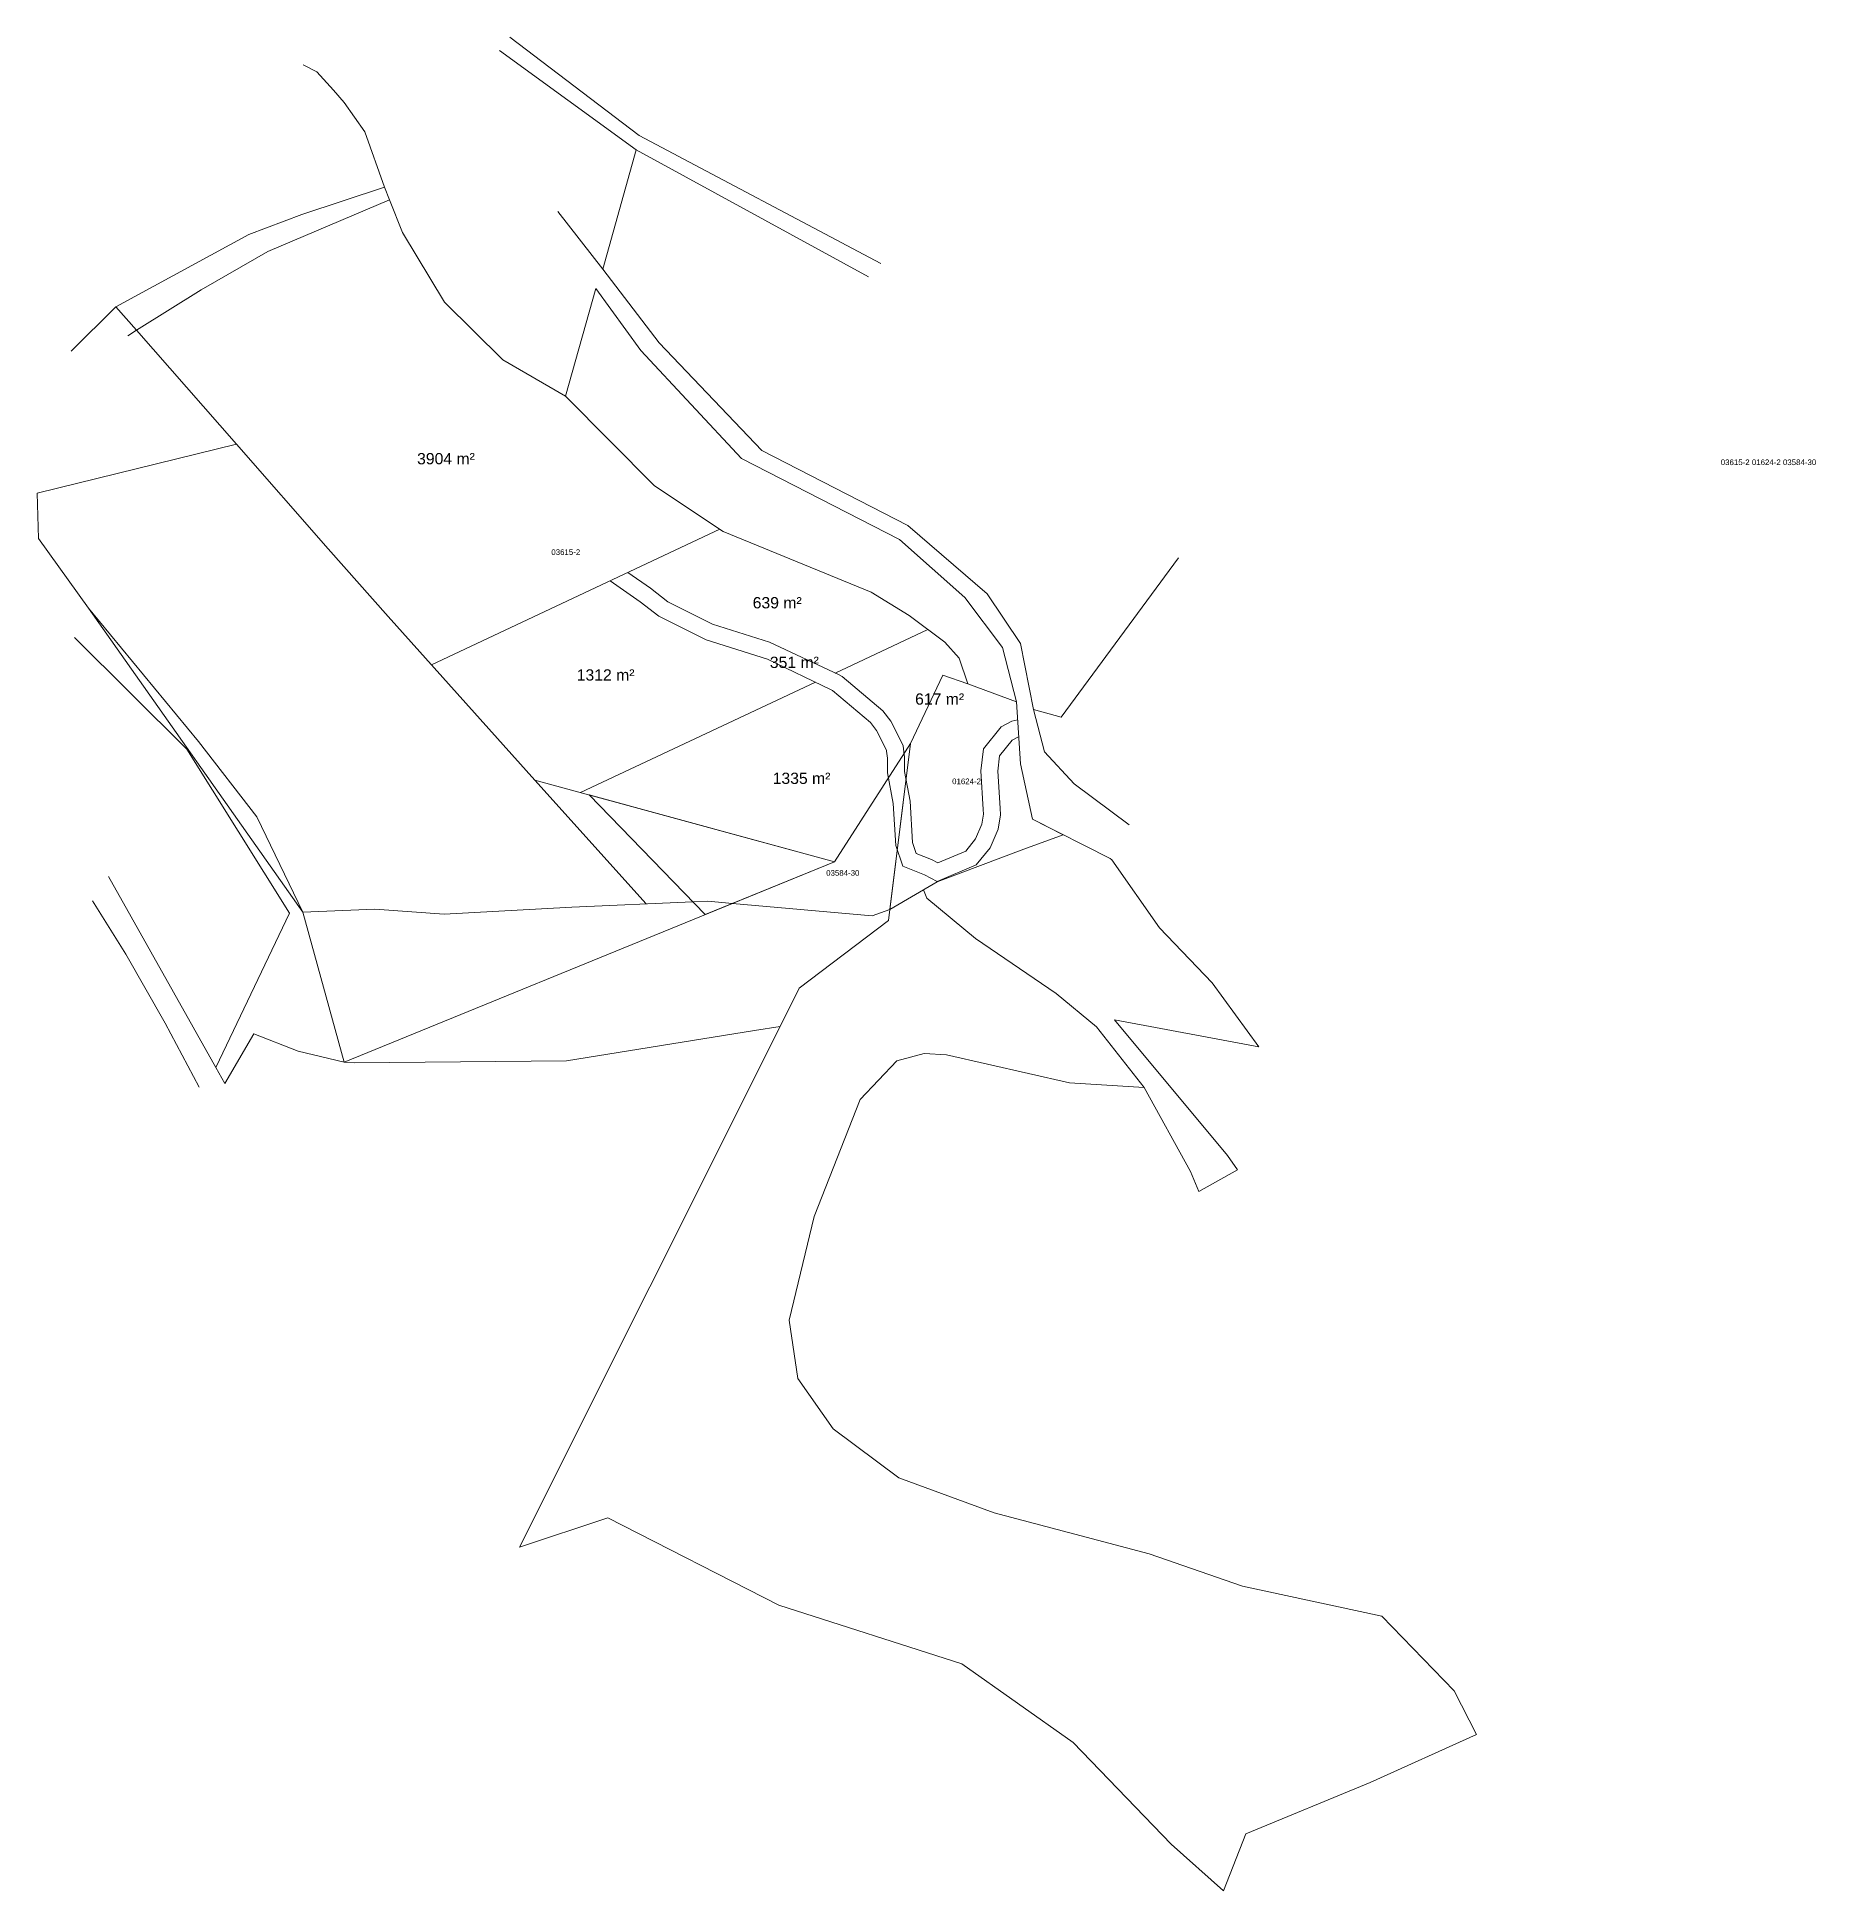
# Model space of a CAD drawing. Header units: metres. Extents: x 7500125 to 7500440, y 4691178 to 4691507.
import ezdxf

# ---------------------------------------------------------------- set-up
doc = ezdxf.new("R2010")
doc.units = ezdxf.units.M
for name, color, linetype, lineweight in [('Ndarjet', 1, 'Continuous', 0), ('Nr Parceles Baze', 7, 'Continuous', 0), ('Nr-Ri', 1, 'Continuous', 0), ('Parc-Kojshi', 251, 'Continuous', 0), ('Parc-Re', 1, 'Continuous', 0), ('Parcela Baze', 7, 'Continuous', 0), ('valoni', 6, 'Continuous', 0)]:
    doc.layers.add(name, color=color, linetype=linetype, lineweight=lineweight)
doc.styles.get("Standard").update_dxf_attribs({"font": 'arial.ttf'})

msp = doc.modelspace()

# ---------------------------------------------------------------- linework, layer by layer
at = {"layer": 'Ndarjet', "flags": 128}
for points in [[(7500194.95, 4691395.21), (7500246.13, 4691419.25)], [(7500298.93, 4691385.46), (7500297.87, 4691385.19), (7500295.99, 4691384.22), (7500292.84, 4691380.28), (7500292.39, 4691376.41), (7500292.79, 4691369.55), (7500292.86, 4691368.7), (7500292.59, 4691366.91), (7500291.44, 4691364.31), (7500289.71, 4691362.17), (7500284.79, 4691360.05), (7500283.63, 4691360.66), (7500280.94, 4691361.74), (7500280.27, 4691363.71), (7500279.83, 4691370.99), (7500278.83, 4691376.29), (7500278.86, 4691378.86), (7500278.65, 4691380.25), (7500278.59, 4691380.91), (7500276.43, 4691385.18), (7500275, 4691387.03), (7500267.8, 4691393.12), (7500267.24, 4691393.43), (7500254.9, 4691399.21), (7500244.78, 4691402.42), (7500236.87, 4691406.39), (7500233.78, 4691408.8), (7500229.8, 4691411.58)], [(7500226.67, 4691410.11), (7500232, 4691406.38), (7500235.26, 4691403.84), (7500243.65, 4691399.63), (7500254.54, 4691396.18), (7500265.85, 4691390.76), (7500266.1, 4691390.63), (7500272.82, 4691384.95), (7500273.89, 4691383.57), (7500275.66, 4691380.07), (7500275.67, 4691379.89), (7500275.86, 4691378.66), (7500275.83, 4691376.03), (7500276.85, 4691370.62), (7500277.3, 4691363.13), (7500278.55, 4691359.46), (7500282.37, 4691357.94), (7500284.66, 4691356.78), (7500291.57, 4691359.71), (7500294.02, 4691362.73), (7500295.49, 4691366.06), (7500295.88, 4691368.58), (7500295.79, 4691369.75), (7500295.4, 4691376.33), (7500295.72, 4691379.08), (7500297.93, 4691381.85), (7500298.94, 4691382.37), (7500299.12, 4691382.41)], [(7500266.56, 4691393.74), (7500283.01, 4691401.47)], [(7500221.41, 4691372.54), (7500263.06, 4691392.1)], [(7500213.32, 4691374.75), (7500233.03, 4691352.78)]]:
    msp.add_lwpolyline(points, dxfattribs=at)
at = {"layer": 'Parc-Kojshi'}
for points in [[(7500231.24, 4691486.51), (7500207.05, 4691504.14)], [(7500208.84, 4691506.53), (7500231.8, 4691489.07)], [(7500172.22, 4691501.6), (7500174.65, 4691500.37)], [(7500174.65, 4691500.37), (7500177.58, 4691497.09)], [(7500177.58, 4691497.09), (7500179.5, 4691494.94)], [(7500179.5, 4691494.94), (7500183.16, 4691489.74)], [(7500186.61, 4691479.9), (7500183.16, 4691489.74)], [(7500231.8, 4691489.07), (7500274.65, 4691466.38)], [(7500231.24, 4691486.51), (7500225.37, 4691465.39)], [(7500272.46, 4691463.98), (7500231.24, 4691486.51)], [(7500186.61, 4691479.9), (7500171.95, 4691475.05)], [(7500187.51, 4691477.66), (7500186.61, 4691479.9)], [(7500171.95, 4691475.05), (7500162.57, 4691471.52)], [(7500217.37, 4691475.59), (7500225.37, 4691465.39)], [(7500162.57, 4691471.52), (7500139, 4691458.7)], [(7500225.37, 4691465.39), (7500235.36, 4691452.33)], [(7500218.72, 4691442.85), (7500224.1, 4691461.96)], [(7500232.12, 4691450.95), (7500224.1, 4691461.96)], [(7500139, 4691458.7), (7500131.05, 4691450.83)], [(7500139, 4691458.7), (7500142.66, 4691454.54)], [(7500142.66, 4691454.54), (7500141.09, 4691453.56)], [(7500142.66, 4691454.54), (7500142.9, 4691454.68)], [(7500249.93, 4691431.81), (7500232.12, 4691450.95)], [(7500235.36, 4691452.33), (7500253.57, 4691433.19)], [(7500218.72, 4691442.85), (7500207.63, 4691449.3)], [(7500234.51, 4691426.93), (7500218.72, 4691442.85)], [(7500277.96, 4691417.41), (7500249.93, 4691431.81)], [(7500253.57, 4691433.19), (7500279.47, 4691419.9)], [(7500246.71, 4691418.87), (7500234.51, 4691426.93)], [(7500272.96, 4691408.08), (7500246.71, 4691418.87)], [(7500279.47, 4691419.9), (7500293.5, 4691407.76)], [(7500176.66, 4691415.76), (7500187.26, 4691403.79)], [(7500289.57, 4691407.12), (7500277.96, 4691417.41)], [(7500327.47, 4691414.19), (7500306.61, 4691385.93)], [(7500279.7, 4691403.97), (7500272.96, 4691408.08)], [(7500172.16, 4691351.34), (7500134.16, 4691405.26)], [(7500134.16, 4691405.26), (7500153.62, 4691381.6)], [(7500296.25, 4691398.29), (7500289.57, 4691407.12)], [(7500293.5, 4691407.76), (7500299.41, 4691398.99)], [(7500286.02, 4691399.21), (7500279.7, 4691403.97)], [(7500151.6, 4691380.24), (7500131.68, 4691400.03)], [(7500298.74, 4691388.62), (7500296.25, 4691398.29)], [(7500299.41, 4691398.99), (7500301.71, 4691387.29)], [(7500298.74, 4691388.62), (7500290.09, 4691391.83)], [(7500301.71, 4691387.29), (7500303.68, 4691379.79)], [(7500306.61, 4691385.93), (7500301.71, 4691387.29)], [(7500169.77, 4691351.14), (7500151.6, 4691380.24)], [(7500153.62, 4691381.6), (7500164.01, 4691368.24)], [(7500266.41, 4691360.27), (7500279.94, 4691381.22)], [(7500279.94, 4691381.22), (7500276.01, 4691349.87)], [(7500303.68, 4691379.79), (7500308.97, 4691374.08)], [(7500308.97, 4691374.08), (7500318.69, 4691366.83)], [(7500164.01, 4691368.24), (7500172.16, 4691351.34)], [(7500315.32, 4691360.82), (7500301.54, 4691367.85)], [(7500315.64, 4691360.63), (7500315.32, 4691360.82)], [(7500315.64, 4691360.63), (7500324.08, 4691348.58)], [(7500137.69, 4691357.65), (7500156.7, 4691323.79)], [(7500134.86, 4691353.34), (7500140.75, 4691343.9)], [(7500179.5, 4691324.75), (7500248.36, 4691352.89)], [(7500197.2, 4691350.98), (7500219.84, 4691352.2)], [(7500219.84, 4691352.2), (7500241.33, 4691353.16)], [(7500241.33, 4691353.16), (7500243.99, 4691353.27)], [(7500243.99, 4691353.27), (7500248.36, 4691352.89)], [(7500282.81, 4691353.79), (7500282.25, 4691355.31)], [(7500291.42, 4691346.63), (7500282.81, 4691353.79)], [(7500156.7, 4691323.79), (7500169.77, 4691351.14)], [(7500172.16, 4691351.34), (7500184.91, 4691351.84)], [(7500172.16, 4691351.34), (7500179.5, 4691324.75)], [(7500184.91, 4691351.84), (7500197.2, 4691350.98)], [(7500276.01, 4691349.87), (7500260.19, 4691337.83)], [(7500305.72, 4691336.91), (7500291.42, 4691346.63)], [(7500140.75, 4691343.9), (7500147.73, 4691331.67)], [(7500260.19, 4691337.83), (7500256.79, 4691331.05)], [(7500312.92, 4691330.98), (7500305.72, 4691336.91)], [(7500147.73, 4691331.67), (7500153.76, 4691320.32)], [(7500163.48, 4691329.76), (7500158.32, 4691320.92)], [(7500171.35, 4691326.69), (7500163.48, 4691329.76)], [(7500252.27, 4691330.32), (7500218.91, 4691324.97)], [(7500256.79, 4691331.05), (7500252.27, 4691330.32)], [(7500321.33, 4691320.24), (7500312.92, 4691330.98)], [(7500179.5, 4691324.75), (7500171.35, 4691326.69)], [(7500277.5, 4691324.97), (7500282.33, 4691326.26)], [(7500282.33, 4691326.26), (7500286.32, 4691326.01)], [(7500286.32, 4691326.01), (7500308.1, 4691321.08)], [(7500156.7, 4691323.79), (7500158.32, 4691320.92)], [(7500181.31, 4691324.61), (7500179.5, 4691324.75)], [(7500218.91, 4691324.97), (7500181.31, 4691324.61)], [(7500308.1, 4691321.08), (7500321.33, 4691320.24)]]:
    msp.add_lwpolyline(points, dxfattribs=at)
at = {"layer": 'Parc-Kojshi', "flags": 128}
msp.add_lwpolyline([(7500125.02, 4691425.62), (7500160.37, 4691434.34), (7500176.66, 4691415.76), (7500187.26, 4691403.79), (7500213.32, 4691374.75), (7500266.41, 4691360.27), (7500248.36, 4691352.89), (7500243.99, 4691353.27), (7500241.33, 4691353.16), (7500219.84, 4691352.2), (7500197.2, 4691350.98), (7500184.91, 4691351.84), (7500172.16, 4691351.34), (7500164.01, 4691368.24), (7500153.62, 4691381.6), (7500134.16, 4691405.26), (7500125.3, 4691417.62), (7500125.02, 4691425.62)], dxfattribs=at)
msp.add_lwpolyline([(7500324.08, 4691348.58), (7500315.64, 4691360.63), (7500315.32, 4691360.82), (7500301.54, 4691367.85), (7500299.41, 4691377.61), (7500298.74, 4691388.62), (7500290.09, 4691391.83), (7500285.63, 4691393.38), (7500279.94, 4691381.22), (7500276.01, 4691349.87), (7500260.19, 4691337.83), (7500256.79, 4691331.05), (7500210.55, 4691238.73), (7500226.23, 4691243.89), (7500256.59, 4691228.44), (7500289.01, 4691217.99), (7500308.76, 4691204.09), (7500326.16, 4691186.04), (7500335.44, 4691177.74), (7500339.41, 4691187.85), (7500361.42, 4691196.95), (7500380.28, 4691205.5), (7500376.34, 4691213.25), (7500363.48, 4691226.49), (7500338.77, 4691231.81), (7500322.26, 4691237.52), (7500294.74, 4691244.77), (7500277.82, 4691251), (7500266.23, 4691259.7), (7500259.92, 4691268.61), (7500258.37, 4691278.96), (7500262.86, 4691297.33), (7500270.98, 4691318.13), (7500277.5, 4691324.97), (7500282.33, 4691326.26), (7500286.32, 4691326.01), (7500308.1, 4691321.08), (7500321.33, 4691320.24), (7500329.57, 4691305.35), (7500331.04, 4691301.78), (7500337.92, 4691305.65), (7500336.16, 4691308.2), (7500316.09, 4691332.23), (7500341.71, 4691327.46), (7500333.43, 4691338.8)], close=True, dxfattribs=at)
at = {"layer": 'Parc-Re', "color": 0, "flags": 128}
msp.add_lwpolyline([(7500266.41, 4691360.27), (7500248.35, 4691352.89), (7500273.12, 4691350.68), (7500276.25, 4691351.79), (7500284.66, 4691356.73), (7500300.04, 4691362.51), (7500306.97, 4691365.07), (7500301.54, 4691367.85), (7500299.41, 4691377.61), (7500298.74, 4691388.62), (7500290.09, 4691391.83), (7500288.54, 4691396.38), (7500286.02, 4691399.21), (7500279.7, 4691403.97), (7500272.96, 4691408.08), (7500246.71, 4691418.87), (7500234.51, 4691426.93), (7500218.72, 4691442.85), (7500207.63, 4691449.3), (7500197.27, 4691459.54), (7500189.83, 4691471.9), (7500187.51, 4691477.66), (7500165.97, 4691468.5), (7500154.15, 4691461.73), (7500142.66, 4691454.53), (7500160.37, 4691434.34), (7500176.66, 4691415.76), (7500187.26, 4691403.79), (7500213.32, 4691374.75)], close=True, dxfattribs=at)
at = {"layer": 'Parc-Re', "flags": 128}
msp.add_lwpolyline([(7500276.25, 4691351.79), (7500284.66, 4691356.73), (7500300.04, 4691362.51), (7500306.97, 4691365.07)], dxfattribs=at)
at = {"layer": 'Parcela Baze', "flags": 128}
for points in [[(7500286.02, 4691399.21), (7500279.7, 4691403.97), (7500272.96, 4691408.08), (7500246.71, 4691418.87), (7500234.51, 4691426.93), (7500218.72, 4691442.85), (7500207.63, 4691449.3), (7500197.27, 4691459.54), (7500189.83, 4691471.9), (7500187.51, 4691477.66), (7500165.97, 4691468.5), (7500154.15, 4691461.73), (7500142.66, 4691454.53), (7500160.37, 4691434.34), (7500176.66, 4691415.76), (7500187.26, 4691403.79), (7500213.32, 4691374.75), (7500266.41, 4691360.27), (7500279.94, 4691381.22), (7500285.63, 4691393.38), (7500290.09, 4691391.83), (7500288.54, 4691396.38)], [(7500299.41, 4691377.61), (7500298.74, 4691388.62), (7500290.09, 4691391.83), (7500285.63, 4691393.38), (7500279.94, 4691381.22), (7500276.25, 4691351.79), (7500284.66, 4691356.73), (7500300.04, 4691362.51), (7500306.97, 4691365.07), (7500301.54, 4691367.85)], [(7500279.94, 4691381.22), (7500266.41, 4691360.27), (7500248.35, 4691352.89), (7500273.12, 4691350.68), (7500276.25, 4691351.79)]]:
    msp.add_lwpolyline(points, close=True, dxfattribs=at)
at = {"layer": 'valoni', "flags": 128}
msp.add_lwpolyline([(7500222.93, 4691372.13), (7500243.5, 4691350.91), (7500266.41, 4691360.27)], close=True, dxfattribs=at)

# ---------------------------------------------------------------- texts
at = {"layer": 'Nr Parceles Baze'}
for s, p in [('03615-2', (7500216.22, 4691414.68)), ('01624-2', (7500287.3, 4691374.03)), ('03584-30', (7500264.96, 4691357.79))]:
    msp.add_text(s, height=1, dxfattribs=at).set_placement(p)
at = {"layer": 'Nr Parceles Baze', "insert": (7500423.61, 4691431.62), "char_height": 1, "width": 76.2043, "attachment_point": 1}
msp.add_mtext('03615-2 01624-2 03584-30', dxfattribs=at)
at = {"layer": 'Nr-Ri', "char_height": 2, "width": 14.0389, "attachment_point": 1}
for s, insert in [('3904 m²', (7500192.41, 4691432.76)), ('639 m²', (7500251.93, 4691407.21)), ('351 m²', (7500254.97, 4691396.64)), ('1312 m²', (7500220.72, 4691394.4)), ('617 m²', (7500280.73, 4691390.13)), ('1335 m²', (7500255.47, 4691376.07))]:
    msp.add_mtext(s, dxfattribs=dict(at, insert=insert))

doc.saveas('drawing.dxf')
